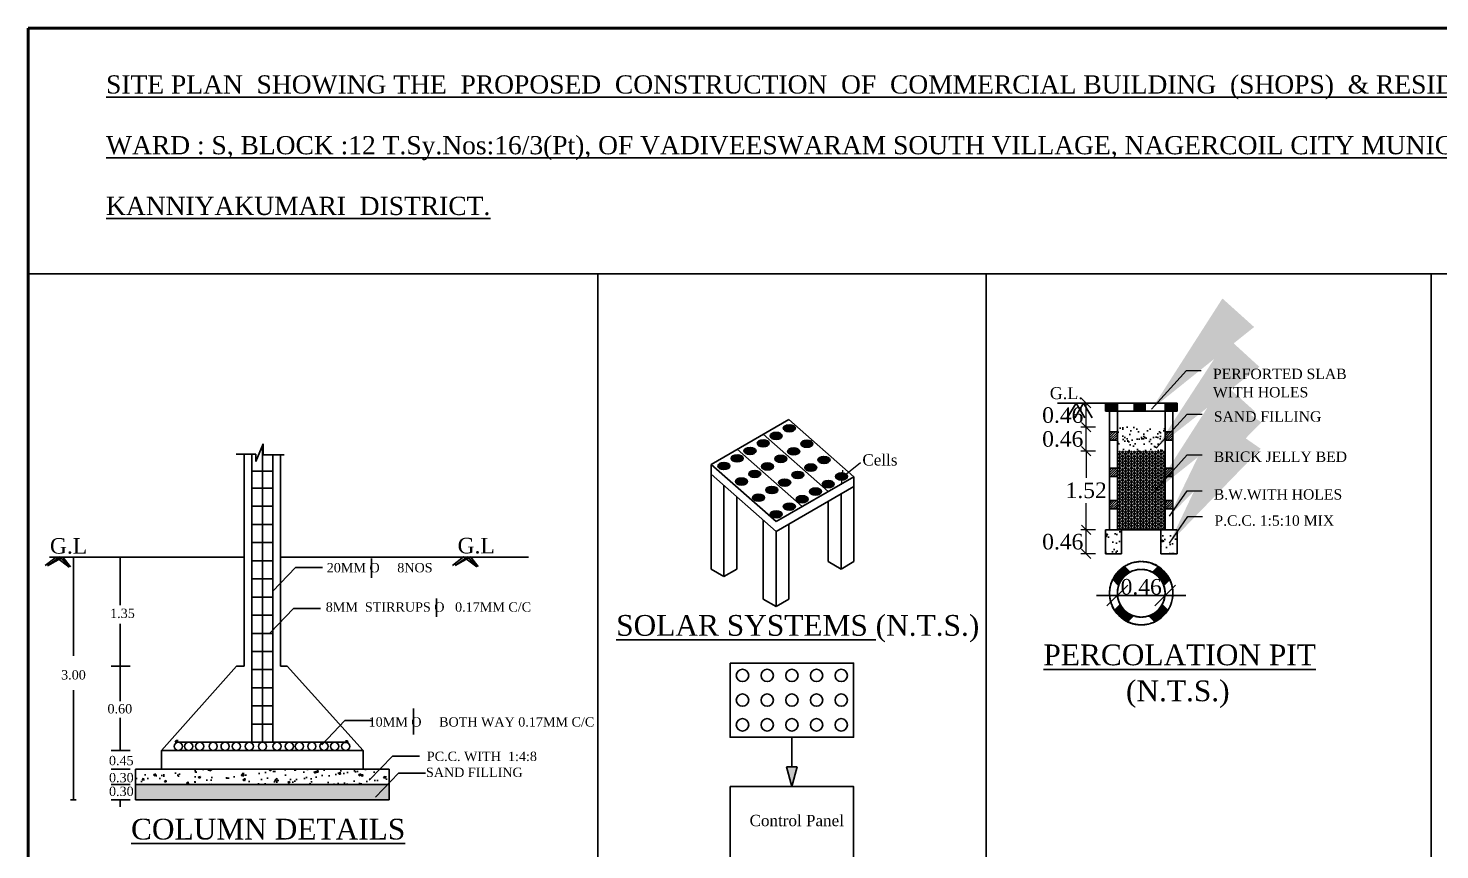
# Model space of a CAD drawing. Header units: metres. Extents: x 915 to 5569, y -1565 to 175.
# Drawn here: x 5509.4 to 5536.61, y -1417.32 to -1401.49 of the extents above; entities that cross this region are included whole.
import ezdxf

# ---------------------------------------------------------------- set-up
doc = ezdxf.new("R2010")
doc.units = ezdxf.units.M
doc.header["$MEASUREMENT"] = 0
doc.header["$PDMODE"] = 98
doc.styles.get("Standard").update_dxf_attribs({"font": 'times.ttf'})
doc.dimstyles.new('ISO-25', dxfattribs={"dimtxt": 2.5, "dimasz": 2.5, "dimexe": 1.25, "dimexo": 0.625, "dimtad": 1, "dimtxsty": 'Standard', "dimcen": 2.5, "dimadec": 0, "dimazin": 0, "dimtfac": 1, "dimtmove": 0, "dimatfit": 3, "dimfxl": 0, "dimarcsym": 0})
doc.dimstyles.new('STANDARD$0', dxfattribs={"dimtxt": 0.3, "dimasz": 0.18, "dimexe": 0.1, "dimexo": 0.1, "dimgap": 0.09, "dimtad": 0, "dimtih": 1, "dimtoh": 1, "dimzin": 1, "dimdsep": 46, "dimtxsty": 'Standard', "dimcen": 0.1, "dimadec": 3, "dimazin": 0, "dimtfac": 1, "dimtofl": 0, "dimtmove": 0, "dimatfit": 3, "dimfxl": 0, "dimtolj": 1, "dimtzin": 0, "dimarcsym": 0})
pattern_1 = [(30, (4728.412725, -1865.799565), (-0.0151139854, 0.0261781906), []), (120, (4728.412725, -1865.799565), (-0.0261781906, -0.0151139854), [])]
pattern_2 = [(45, (4905.094732, -1773.523768), (-0.0224506403, 0.0224506403), [])]

# ---------------------------------------------------------------- blocks, each defined once
blk = doc.blocks.new('_Oblique')
at = {"color": 0, "linetype": 'ByBlock', "lineweight": -2}
blk.add_line((-0.5, -0.5), (0.5, 0.5), dxfattribs=at)
blk = doc.blocks.new('*D3')
at = {"color": 0, "lineweight": -2}
for p, q in [((5529.975, -1408.718), (5529.695, -1408.718)), ((5529.795, -1409.179), (5529.795, -1408.718)), ((5529.975, -1409.179), (5529.695, -1409.179))]:
    blk.add_line(p, q, dxfattribs=at)
at = {"layer": 'Defpoints', "color": 0, "lineweight": 35}
for p in [(5529.795, -1408.718), (5530.166, -1408.718), (5530.585, -1409.179)]:
    blk.add_point(p, dxfattribs=at)
at = {"color": 0, "lineweight": -2, "xscale": 0.18, "yscale": 0.18, "zscale": 0.18}
for p, rotation in [((5529.795, -1408.718), 90), ((5529.795, -1409.179), 270)]:
    blk.add_blockref('_Oblique', p, dxfattribs=dict(at, rotation=rotation))
at = {"color": 0, "lineweight": 35, "insert": (5529.344, -1408.948), "char_height": 0.3, "attachment_point": 5}
blk.add_mtext('\\A1;0.46', dxfattribs=at)
blk = doc.blocks.new('*D4')
at = {"color": 0, "lineweight": -2}
for p, q in [((5529.975, -1409.179), (5529.695, -1409.179)), ((5529.795, -1409.638), (5529.795, -1409.179)), ((5529.975, -1409.638), (5529.695, -1409.638))]:
    blk.add_line(p, q, dxfattribs=at)
at = {"layer": 'Defpoints', "color": 0, "lineweight": 35}
for p in [(5529.795, -1409.179), (5530.585, -1409.179), (5530.424, -1409.638)]:
    blk.add_point(p, dxfattribs=at)
at = {"color": 0, "lineweight": -2, "xscale": 0.18, "yscale": 0.18, "zscale": 0.18}
for p, rotation in [((5529.795, -1409.179), 90), ((5529.795, -1409.638), 270)]:
    blk.add_blockref('_Oblique', p, dxfattribs=dict(at, rotation=rotation))
at = {"color": 0, "lineweight": 35, "insert": (5529.344, -1409.408), "char_height": 0.3, "attachment_point": 5}
blk.add_mtext('\\A1;0.46', dxfattribs=at)
blk = doc.blocks.new('*D5')
at = {"color": 0, "lineweight": -2}
for p, q in [((5529.975, -1411.158), (5529.695, -1411.158)), ((5529.795, -1411.618), (5529.795, -1411.158)), ((5529.975, -1411.618), (5529.695, -1411.618))]:
    blk.add_line(p, q, dxfattribs=at)
at = {"layer": 'Defpoints', "color": 0, "lineweight": 35}
for p in [(5529.795, -1411.158), (5530.166, -1411.158), (5530.166, -1411.618)]:
    blk.add_point(p, dxfattribs=at)
at = {"color": 0, "lineweight": -2, "xscale": 0.18, "yscale": 0.18, "zscale": 0.18}
for p, rotation in [((5529.795, -1411.158), 90), ((5529.795, -1411.618), 270)]:
    blk.add_blockref('_Oblique', p, dxfattribs=dict(at, rotation=rotation))
at = {"color": 0, "lineweight": 35, "insert": (5529.344, -1411.388), "char_height": 0.3, "attachment_point": 5}
blk.add_mtext('\\A1;0.46', dxfattribs=at)
blk = doc.blocks.new('*D6')
at = {"color": 0, "lineweight": -2}
for p, q in [((5529.975, -1409.638), (5529.695, -1409.638)), ((5529.795, -1409.638), (5529.795, -1410.155)), ((5529.795, -1411.158), (5529.795, -1410.641)), ((5529.975, -1411.158), (5529.695, -1411.158))]:
    blk.add_line(p, q, dxfattribs=at)
at = {"layer": 'Defpoints', "color": 0, "lineweight": 35}
for p in [(5529.795, -1409.638), (5530.424, -1409.638), (5530.166, -1411.158)]:
    blk.add_point(p, dxfattribs=at)
at = {"color": 0, "lineweight": -2, "xscale": 0.18, "yscale": 0.18, "zscale": 0.18}
for p, rotation in [((5529.795, -1409.638), 90), ((5529.795, -1411.158), 270)]:
    blk.add_blockref('_Oblique', p, dxfattribs=dict(at, rotation=rotation))
at = {"color": 0, "lineweight": 35, "insert": (5529.795, -1410.398), "char_height": 0.3, "attachment_point": 5}
blk.add_mtext('\\A1;1.52', dxfattribs=at)

msp = doc.modelspace()

# ---------------------------------------------------------------- hatches: boundary and pattern name
at = {"lineweight": 35}
h = msp.add_hatch(dxfattribs=at)
h.set_pattern_fill('ANSI31', color=256, scale=0.004, style=0)
h.set_pattern_definition([(45, (4905.094732, -1771.970445), (-0.00898025612, 0.00898025612), [])])
h.paths.add_polyline_path([(5530.39604, -1408.8679), (5530.39604, -1408.7179), (5530.24604, -1408.7179), (5530.16604, -1408.7179), (5530.16604, -1408.8679)])
h.paths.add_polyline_path([(5530.93062, -1408.8679), (5530.93062, -1408.7179), (5530.71816, -1408.7179), (5530.71816, -1408.8679)])
h.paths.add_polyline_path([(5531.54604, -1408.8679), (5531.54604, -1408.7179), (5531.31604, -1408.7179), (5531.31604, -1408.8679)])
h = msp.add_hatch(dxfattribs=at)
h.set_pattern_fill('NET', color=256, scale=0.009521, angle=30, style=0)
h.set_pattern_definition(pattern_1)
edge = h.paths.add_edge_path()
edge.add_ellipse((5523.06858, -1409.77924), major_axis=(-0.1166, 0), ratio=0.57735027, start_angle=0, end_angle=360)
edge = h.paths.add_edge_path()
edge.add_ellipse((5523.31593, -1409.63643), major_axis=(-0.1166, 0), ratio=0.57735027, start_angle=0, end_angle=360)
edge = h.paths.add_edge_path()
edge.add_ellipse((5523.5712, -1409.48905), major_axis=(-0.1166, 0), ratio=0.57735027, start_angle=0, end_angle=360)
edge = h.paths.add_edge_path()
edge.add_ellipse((5523.81855, -1409.34624), major_axis=(-0.1166, 0), ratio=0.57735027, start_angle=0, end_angle=360)
edge = h.paths.add_edge_path()
edge.add_ellipse((5524.07382, -1409.19887), major_axis=(-0.1166, 0), ratio=0.57735027, start_angle=0, end_angle=360)
edge = h.paths.add_edge_path()
edge.add_ellipse((5523.15136, -1410.22626), major_axis=(-0.1166, 0), ratio=0.57735027, start_angle=0, end_angle=360)
edge = h.paths.add_edge_path()
edge.add_ellipse((5523.40663, -1410.07888), major_axis=(-0.1166, 0), ratio=0.57735027, start_angle=0, end_angle=360)
edge = h.paths.add_edge_path()
edge.add_ellipse((5523.65398, -1409.93607), major_axis=(-0.1166, 0), ratio=0.57735027, start_angle=0, end_angle=360)
edge = h.paths.add_edge_path()
edge.add_ellipse((5523.90925, -1409.78869), major_axis=(-0.1166, 0), ratio=0.57735027, start_angle=0, end_angle=360)
edge = h.paths.add_edge_path()
edge.add_ellipse((5524.1566, -1409.64588), major_axis=(-0.1166, 0), ratio=0.57735027, start_angle=0, end_angle=360)
edge = h.paths.add_edge_path()
edge.add_ellipse((5524.41187, -1409.4985), major_axis=(-0.1166, 0), ratio=0.57735027, start_angle=0, end_angle=360)
edge = h.paths.add_edge_path()
edge.add_ellipse((5523.48117, -1410.53678), major_axis=(-0.1166, 0), ratio=0.57735027, start_angle=0, end_angle=360)
edge = h.paths.add_edge_path()
edge.add_ellipse((5523.73643, -1410.3894), major_axis=(-0.1166, 0), ratio=0.57735027, start_angle=0, end_angle=360)
edge = h.paths.add_edge_path()
edge.add_ellipse((5523.98379, -1410.24659), major_axis=(-0.1166, 0), ratio=0.57735027, start_angle=0, end_angle=360)
edge = h.paths.add_edge_path()
edge.add_ellipse((5524.23906, -1410.09921), major_axis=(-0.1166, 0), ratio=0.57735027, start_angle=0, end_angle=360)
edge = h.paths.add_edge_path()
edge.add_ellipse((5524.48641, -1409.9564), major_axis=(-0.1166, 0), ratio=0.57735027, start_angle=0, end_angle=360)
edge = h.paths.add_edge_path()
edge.add_ellipse((5524.74168, -1409.80902), major_axis=(-0.1166, 0), ratio=0.57735027, start_angle=0, end_angle=360)
edge = h.paths.add_edge_path()
edge.add_ellipse((5525.07973, -1410.12878), major_axis=(-0.1166, 0), ratio=0.57735027, start_angle=0, end_angle=360)
edge = h.paths.add_edge_path()
edge.add_ellipse((5524.82446, -1410.27616), major_axis=(-0.1166, 0), ratio=0.57735027, start_angle=0, end_angle=360)
edge = h.paths.add_edge_path()
edge.add_ellipse((5524.5771, -1410.41897), major_axis=(-0.1166, 0), ratio=0.57735027, start_angle=0, end_angle=360)
edge = h.paths.add_edge_path()
edge.add_ellipse((5524.32184, -1410.56635), major_axis=(-0.1166, 0), ratio=0.57735027, start_angle=0, end_angle=360)
edge = h.paths.add_edge_path()
edge.add_ellipse((5524.07448, -1410.70916), major_axis=(-0.1166, 0), ratio=0.57735027, start_angle=0, end_angle=360)
edge = h.paths.add_edge_path()
edge.add_ellipse((5523.81921, -1410.85654), major_axis=(-0.1166, 0), ratio=0.57735027, start_angle=0, end_angle=360)
h = msp.add_hatch(dxfattribs=at)
h.set_pattern_fill('ANSI31', color=256, scale=0.01, style=0)
h.set_pattern_definition(pattern_2)
h.paths.add_polyline_path([(5530.39604, -1410.1284), (5530.39604, -1409.9684), (5530.24604, -1409.9684), (5530.24604, -1410.1284)])
h.paths.add_polyline_path([(5530.24604, -1410.75464), (5530.39604, -1410.75464), (5530.39604, -1410.59464), (5530.24604, -1410.59464)])
h.paths.add_polyline_path([(5531.31604, -1410.75464), (5531.46604, -1410.75464), (5531.46604, -1410.59464), (5531.31604, -1410.59464)])
h.paths.add_polyline_path([(5531.31604, -1410.1284), (5531.46604, -1410.1284), (5531.46604, -1409.9684), (5531.31604, -1409.9684)])
h.paths.add_polyline_path([(5531.31604, -1409.43117), (5531.46604, -1409.43117), (5531.46604, -1409.27117), (5531.31604, -1409.27117)])
h = msp.add_hatch(dxfattribs=at)
h.set_pattern_fill('ANSI31', color=256, scale=0.01, style=0)
h.set_pattern_definition(pattern_2)
h.paths.add_polyline_path([(5530.39604, -1409.43117), (5530.39604, -1409.27117), (5530.24604, -1409.27117), (5530.24604, -1409.43117)])
h = msp.add_hatch(dxfattribs=at)
h.set_pattern_fill('AR-SAND', color=256, scale=0.004, style=0)
h.set_pattern_definition([(37.5, (4905.09473, -1773.52377), (-0.006400125, 0.195765295), [0, -0.154432, 0, -0.17272, 0, -0.1651]), (7.5, (4905.09473, -1773.52377), (0.17980931, 0.28673004), [0, -0.083312, 0, -0.139192, 0, -0.05334]), (327.5, (4904.96976, -1773.52377), (0.31639695, 0.000574874), [0, -0.0508, 0, -0.18288, 0, -0.23876]), (317.5, (4904.96976, -1773.52377), (0.30542258, 0.08917173), [0, -0.0254, 0, -0.119888, 0, -0.13716])])
h.paths.add_polyline_path([(5530.39604, -1409.17667), (5530.39604, -1409.6379), (5531.31604, -1409.6379), (5531.31604, -1409.17667)])
h = msp.add_hatch(dxfattribs=at)
h.set_pattern_fill('HEX', color=256, scale=0.006, style=0)
h.set_pattern_definition([(0, (4905.094732, -1773.52377), (0, 0.03299556), [0.01905, -0.0381]), (120, (4905.094732, -1773.52377), (-0.0285749932, -0.01649778), [0.01905, -0.0381]), (60, (4905.113782, -1773.52377), (-0.0285749932, 0.01649778), [0.01905, -0.0381])])
h.paths.add_polyline_path([(5531.31604, -1409.6379), (5530.39604, -1409.6379), (5530.39604, -1411.1579), (5530.47604, -1411.1579), (5531.23604, -1411.1579), (5531.31604, -1411.1579)])
h = msp.add_hatch(dxfattribs=at)
h.set_pattern_fill('NET', color=256, scale=0.009521, angle=30, style=0)
h.set_pattern_definition(pattern_1)
edge = h.paths.add_edge_path()
edge.add_ellipse((5522.81331, -1409.92662), major_axis=(-0.1166, 0), ratio=0.57735027, start_angle=0, end_angle=360)
h = msp.add_hatch(dxfattribs=at)
h.set_pattern_fill('AR-CONC', color=256, scale=0.002, style=0)
h.set_pattern_definition([(50, (4905.09473, -1773.52377), (0.36436934, -0.03187817), [0.0381, -0.4191]), (355, (4905.09473, -1773.52377), (-0.07048565, 0.38211329), [0.03048, -0.33528]), (100.451, (4905.1251, -1773.52642), (0.293885, 0.35023338), [0.03238, -0.35618]), (46.1842, (4905.09473, -1773.42217), (0.54215808, -0.08408466), [0.05715, -0.62865]), (96.6356, (4905.1399, -1773.4292), (0.47480847, 0.4948511), [0.04857, -0.53427]), (351.184, (4905.09473, -1773.42217), (0.4748092, 0.49485024), [0.04572, -0.50292]), (21, (4905.14553, -1773.44757), (0.30322976, -0.20453104), [0.0381, -0.4191]), (326, (4905.14553, -1773.44757), (0.12360406, 0.36837593), [0.03048, -0.33528]), (71.4514, (4905.1708, -1773.4646), (0.42683298, 0.16384572), [0.03238, -0.35618]), (37.5, (4905.09473, -1773.52377), (0.006177207, 0.169110078), [0, -0.331216, 0, -0.34036, 0, -0.33655]), (7.5, (4905.09473, -1773.52377), (0.133639325, 0.20036115), [0, -0.194056, 0, -0.323596, 0, -0.12827]), (327.5, (4904.98145, -1773.52377), (0.27118119, -0.011457488), [0, -0.127, 0, -0.39624, 0, -0.52578]), (317.5, (4904.93065, -1773.52377), (0.29625836, 0.05085298), [0, -0.1651, 0, -0.263144, 0, -0.37338])])
h.paths.add_polyline_path([(5530.47604, -1411.1579), (5530.16604, -1411.1579), (5530.16604, -1411.6179), (5530.47604, -1411.6179)])
h.paths.add_polyline_path([(5531.54604, -1411.1579), (5531.23604, -1411.1579), (5531.23604, -1411.6179), (5531.54604, -1411.6179)])
h = msp.add_hatch(dxfattribs=at)
h.set_pattern_fill('ANSI31', color=256, scale=0.004, style=0)
h.set_pattern_definition([(45, (4905.094732, -1771.568094), (-0.00898025612, 0.00898025612), [])])
h.paths.add_polyline_path([(5531.46604, -1412.37864, 0.58985929), (5530.53154, -1411.86211), (5530.64111, -1411.97194, -0.56493823), (5531.31604, -1412.37864, -1), (5530.39604, -1412.37864, -0.08285229), (5530.42095, -1412.2293), (5530.30627, -1412.11434, 0.11250202), (5530.24604, -1412.37864, 1)], flags=0)
h.paths.add_polyline_path([(5531.31604, -1412.37864, -1), (5530.39604, -1412.37864, -0.56493823), (5531.07097, -1411.97194), (5531.18054, -1411.86211, 0.58985929), (5530.24604, -1412.37864, 1), (5531.46604, -1412.37864, 0.11250202), (5531.40581, -1412.11434), (5531.29112, -1412.2293, -0.08285229)])
h.paths.add_polyline_path([(5531.31604, -1412.37864, -0.12273046), (5531.26224, -1412.59451), (5531.37181, -1412.70434, 0.14174783), (5531.46604, -1412.37864, 1), (5530.24604, -1412.37864, 0.55170452), (5531.11906, -1412.92902), (5531.00437, -1412.81407, -0.51399833), (5530.39604, -1412.37864, -1)], flags=16)
h.paths.add_polyline_path([(5531.46604, -1412.37864, 1), (5530.24604, -1412.37864, 0.14174783), (5530.34026, -1412.70434), (5530.44983, -1412.59451, -0.12273046), (5530.39604, -1412.37864, -1), (5531.31604, -1412.37864, -0.51399833), (5530.7077, -1412.81407), (5530.59301, -1412.92902, 0.55170452)], flags=0)
h = msp.add_hatch(dxfattribs=at)
h.set_pattern_fill('AR-CONC', color=256, scale=0.06, style=0)
h.set_pattern_definition([(50, (5447.3774, -1425.89856), (0.4303561, -0.0376513), [0.045, -0.495]), (355, (5447.3774, -1425.89856), (-0.0832508, 0.4513153), [0.036, -0.396]), (100.4514, (5447.41325, -1425.9017), (0.3471056, 0.4136637), [0.038244, -0.4206853]), (46.1842, (5447.3774, -1425.77856), (0.6403446, -0.0993114), [0.0675, -0.7425]), (96.6356, (5447.43075, -1425.78684), (0.5607976, 0.584471), [0.057366, -0.631028]), (351.1842, (5447.3774, -1425.77856), (0.560797, 0.584471), [0.054, -0.594]), (21, (5447.4374, -1425.80856), (0.3581442, -0.2415713), [0.045, -0.495]), (326, (5447.4374, -1425.80856), (0.1459892, 0.43509), [0.036, -0.396]), (71.4514, (5447.46723, -1425.8287), (0.5041336, 0.1935183), [0.038244, -0.4206853]), (37.5, (5447.37739, -1425.89856), (0.0072959, 0.1997363), [0, -0.3912, 0, -0.402, 0, -0.3975]), (7.5, (5447.37739, -1425.89856), (0.1578417, 0.236647), [0, -0.2292, 0, -0.3822, 0, -0.1515]), (327.5, (5447.24359, -1425.89856), (0.32029346, -0.01353292), [0, -0.15, 0, -0.468, 0, -0.621]), (317.5, (5447.1836, -1425.89856), (0.3499117, 0.060063), [0, -0.195, 0, -0.3108, 0, -0.441])])
h.paths.add_polyline_path([(5516.36194, -1415.76819), (5511.47197, -1415.76819), (5511.47197, -1416.06819), (5516.36194, -1416.06819)])
msp.add_hatch(color=256, dxfattribs=at).paths.add_polyline_path([(5524.22719, -1415.72585), (5524.01923, -1415.72585), (5524.12321, -1416.1054)])
h = msp.add_hatch(dxfattribs=at)
h.set_pattern_fill('AR-SAND', color=256, scale=0.06, style=0)
h.set_pattern_definition([(37.5, (5447.37739, -1425.89856), (-0.0037796, 0.11560943), [0, -0.0912, 0, -0.102, 0, -0.0975]), (7.5, (5447.37739, -1425.89856), (0.1061866, 0.16932876), [0, -0.0492, 0, -0.0822, 0, -0.0315]), (327.5, (5447.30359, -1425.89856), (0.18684851, 0.00033954), [0, -0.03, 0, -0.108, 0, -0.141]), (317.5, (5447.30359, -1425.89856), (0.1803676, 0.05266053), [0, -0.015, 0, -0.0708, 0, -0.081])])
h.paths.add_polyline_path([(5516.36194, -1416.06819), (5511.47197, -1416.06819), (5511.47197, -1416.36361), (5516.36194, -1416.36361)])

# ---------------------------------------------------------------- linework, layer by layer
for p, q in [((5509.40393, -1406.22359), (5568.40393, -1406.22359)), ((5530.24604, -1408.7179), (5529.241, -1408.7179)), ((5529.60015, -1408.7179), (5529.43216, -1409.00063)), ((5529.74352, -1408.7179), (5529.57553, -1409.00063)), ((5529.60015, -1408.7179), (5529.76814, -1409.00063)), ((5529.74352, -1408.7179), (5529.91151, -1409.00063)), ((5530.16604, -1408.8679), (5530.16604, -1408.7179)), ((5530.24604, -1408.7179), (5531.54604, -1408.7179)), ((5530.39604, -1408.8679), (5530.39604, -1408.7179)), ((5530.71816, -1408.7179), (5530.71816, -1408.8679)), ((5530.93062, -1408.7179), (5530.93062, -1408.8679)), ((5531.31604, -1408.8679), (5531.31604, -1408.7179)), ((5531.54604, -1408.8679), (5531.54604, -1408.7179)), ((5524.06657, -1409.02858), (5522.56596, -1409.89496)), ((5525.31982, -1410.13297), (5524.06657, -1409.02858)), ((5530.16604, -1408.8679), (5531.54604, -1408.8679)), ((5530.24604, -1411.1579), (5530.24604, -1408.8679)), ((5530.39604, -1411.1579), (5530.39604, -1408.8679)), ((5531.31604, -1411.1579), (5531.31604, -1408.8679)), ((5531.46604, -1411.1579), (5531.46604, -1408.8679)), ((5530.24604, -1409.27117), (5530.39604, -1409.27117)), ((5531.46604, -1409.27117), (5531.31604, -1409.27117)), ((5513.79406, -1409.83937), (5513.93037, -1409.49887)), ((5513.91695, -1415.25204), (5513.91695, -1409.53239)), ((5513.93037, -1409.49887), (5513.93037, -1409.70982)), ((5523.5712, -1409.31458), (5524.82446, -1410.41897)), ((5530.24604, -1409.43117), (5530.39604, -1409.43117)), ((5531.46604, -1409.43117), (5531.31604, -1409.43117)), ((5513.54353, -1409.69582), (5513.41184, -1409.69582)), ((5513.54353, -1409.69582), (5513.66524, -1409.69582)), ((5513.56695, -1413.78575), (5513.56695, -1409.69582)), ((5513.66524, -1409.69582), (5513.79406, -1409.69582)), ((5513.71695, -1415.25203), (5513.71695, -1409.69582)), ((5513.79406, -1409.69582), (5513.79406, -1409.83937)), ((5513.93037, -1409.70982), (5514.33764, -1409.70982)), ((5514.11695, -1415.25203), (5514.11695, -1409.70982)), ((5514.26695, -1413.78575), (5514.26695, -1409.70982)), ((5523.06858, -1409.60477), (5524.32184, -1410.70916)), ((5514.11119, -1410.02659), (5513.71119, -1410.02659)), ((5522.56596, -1410.08537), (5522.56596, -1409.89496)), ((5522.56596, -1409.89496), (5523.81921, -1410.99935)), ((5522.56596, -1410.08537), (5522.56596, -1411.91333)), ((5522.56596, -1410.08537), (5523.81921, -1411.18976)), ((5530.24604, -1409.9684), (5530.39604, -1409.9684)), ((5530.24604, -1410.1284), (5530.39604, -1410.1284)), ((5531.46604, -1409.9684), (5531.31604, -1409.9684)), ((5531.46604, -1410.1284), (5531.31604, -1410.1284)), ((5514.11695, -1410.35203), (5513.71695, -1410.35203)), ((5522.81331, -1410.30334), (5522.81331, -1412.05614)), ((5523.81921, -1410.99935), (5525.31982, -1410.13297)), ((5523.81921, -1411.18976), (5525.31982, -1410.32338)), ((5525.31982, -1410.13297), (5525.31982, -1410.32338)), ((5525.31982, -1410.32338), (5525.31982, -1411.77052)), ((5523.06067, -1410.52131), (5523.06067, -1411.91333)), ((5524.82512, -1410.609), (5524.82512, -1411.77052)), ((5525.07247, -1410.46619), (5525.07247, -1411.91333)), ((5530.24604, -1410.59464), (5530.39604, -1410.59464)), ((5531.46604, -1410.59464), (5531.31604, -1410.59464)), ((5514.11695, -1410.70203), (5513.71695, -1410.70203)), ((5530.24604, -1410.75464), (5530.39604, -1410.75464)), ((5531.46604, -1410.75464), (5531.31604, -1410.75464)), ((5514.11695, -1411.05203), (5513.71695, -1411.05203)), ((5523.57186, -1410.97179), (5523.57186, -1412.49409)), ((5523.81921, -1411.18976), (5523.81921, -1412.63689)), ((5524.06657, -1411.04695), (5524.06657, -1412.49409)), ((5530.16604, -1411.1579), (5530.16604, -1411.6179)), ((5530.16604, -1411.1579), (5530.47604, -1411.1579)), ((5530.47604, -1411.1579), (5531.23604, -1411.1579)), ((5530.47604, -1411.1579), (5530.47604, -1411.6179)), ((5531.23604, -1411.1579), (5531.23604, -1411.6179)), ((5531.23604, -1411.1579), (5531.54604, -1411.1579)), ((5531.54604, -1411.1579), (5531.54604, -1411.6179)), ((5514.11695, -1411.40203), (5513.71695, -1411.40203)), ((5509.93921, -1411.68136), (5509.7275, -1411.84675)), ((5510.01122, -1411.6794), (5509.77369, -1411.85059)), ((5509.77369, -1411.85059), (5510.07009, -1411.68136)), ((5510.77452, -1411.68279), (5509.81209, -1411.68279)), ((5510.19327, -1411.87367), (5509.93921, -1411.68136)), ((5510.00985, -1411.6794), (5510.19327, -1411.87367)), ((5510.21636, -1411.86982), (5510.01113, -1411.6794)), ((5510.07009, -1411.68136), (5510.21636, -1411.86982)), ((5510.27497, -1411.68279), (5510.27497, -1413.58342)), ((5511.63479, -1411.68279), (5510.77452, -1411.68279)), ((5511.17847, -1411.68279), (5511.17847, -1412.60944)), ((5511.63479, -1411.68279), (5513.56695, -1411.68279)), ((5514.11695, -1411.75203), (5513.71695, -1411.75203)), ((5514.26695, -1411.68279), (5516.92689, -1411.68279)), ((5516.02124, -1411.71031), (5516.02124, -1412.0795)), ((5516.92689, -1411.68279), (5519.04895, -1411.68279)), ((5517.79622, -1411.67668), (5517.58451, -1411.84207)), ((5517.86823, -1411.67473), (5517.6307, -1411.84592)), ((5517.6307, -1411.84592), (5517.9271, -1411.67668)), ((5518.05028, -1411.869), (5517.79622, -1411.67668)), ((5517.86686, -1411.67473), (5518.05028, -1411.869)), ((5518.07337, -1411.86515), (5517.86814, -1411.67473)), ((5517.9271, -1411.67668), (5518.07337, -1411.86515)), ((5530.16604, -1411.6179), (5530.47604, -1411.6179)), ((5531.23604, -1411.6179), (5531.54604, -1411.6179)), ((5514.11695, -1412.33622), (5514.55572, -1411.87991)), ((5514.55572, -1411.87991), (5515.07529, -1411.87991)), ((5522.56596, -1411.91333), (5522.81331, -1412.05614)), ((5522.81331, -1412.05614), (5523.06067, -1411.91333)), ((5525.07247, -1411.91333), (5524.82512, -1411.77052)), ((5525.07247, -1411.91333), (5525.31982, -1411.77052)), ((5530.64111, -1411.97194), (5530.53154, -1411.86211)), ((5531.07097, -1411.97194), (5531.18054, -1411.86211)), ((5514.11695, -1412.10203), (5513.71695, -1412.10203)), ((5530.42095, -1412.2293), (5530.30627, -1412.11434)), ((5531.29112, -1412.2293), (5531.40581, -1412.11434)), ((5514.11695, -1412.45203), (5513.71695, -1412.45203)), ((5517.27595, -1412.48323), (5517.27595, -1412.83653)), ((5523.57186, -1412.49409), (5523.81921, -1412.63689)), ((5523.81921, -1412.63689), (5524.06657, -1412.49409)), ((5530.39604, -1412.42295), (5529.99604, -1412.42295)), ((5530.39604, -1412.42295), (5531.31604, -1412.42295)), ((5531.31604, -1412.42295), (5531.71604, -1412.42295)), ((5514.11695, -1412.80203), (5513.71695, -1412.80203)), ((5514.06856, -1413.1399), (5514.5152, -1412.67539)), ((5514.5152, -1412.67539), (5515.03477, -1412.67539)), ((5530.34026, -1412.70434), (5530.44983, -1412.59451)), ((5530.59301, -1412.92902), (5530.7077, -1412.81407)), ((5531.11906, -1412.92902), (5531.00437, -1412.81407)), ((5531.37181, -1412.70434), (5531.26224, -1412.59451)), ((5511.17739, -1412.97135), (5511.17739, -1414.4592)), ((5514.11695, -1413.15203), (5513.71695, -1413.15203)), ((5514.11695, -1413.50203), (5513.71695, -1413.50203)), ((5511.00531, -1413.78575), (5511.36918, -1413.78575)), ((5513.41695, -1413.78575), (5511.97197, -1415.40998)), ((5513.41695, -1413.78575), (5513.56695, -1413.78575)), ((5514.11695, -1413.85203), (5513.71695, -1413.85203)), ((5514.26695, -1413.78575), (5514.39753, -1413.78575)), ((5514.39753, -1413.78575), (5515.86194, -1415.40998)), ((5514.11695, -1414.20203), (5513.71695, -1414.20203)), ((5510.27497, -1414.24483), (5510.27497, -1416.36361)), ((5514.11695, -1414.55203), (5513.71695, -1414.55203)), ((5516.83084, -1414.59813), (5516.83084, -1415.10398)), ((5511.17739, -1414.7809), (5511.17739, -1415.40998)), ((5514.11695, -1414.90203), (5513.71695, -1414.90203)), ((5515.06113, -1415.29811), (5515.50778, -1414.8336)), ((5515.50778, -1414.8336), (5516.02735, -1414.8336)), ((5512.23531, -1415.25203), (5512.25389, -1415.21801)), ((5515.51178, -1415.25203), (5512.23531, -1415.25203)), ((5512.25389, -1415.21801), (5512.29453, -1415.21801)), ((5515.51178, -1415.25203), (5515.51192, -1415.2529)), ((5515.51192, -1415.2529), (5515.56664, -1415.2529)), ((5515.55469, -1415.22141), (5515.51885, -1415.22141)), ((5515.56664, -1415.2529), (5515.55469, -1415.22141)), ((5524.12321, -1415.15337), (5524.12321, -1415.72585)), ((5511.36918, -1415.40998), (5511.00531, -1415.40998)), ((5511.97197, -1415.76819), (5511.97197, -1415.40998)), ((5515.86194, -1415.40998), (5511.97197, -1415.40998)), ((5513.91695, -1415.40998), (5513.91695, -1415.40997)), ((5515.86194, -1415.76819), (5515.86194, -1415.40998)), ((5515.97608, -1415.98294), (5516.42272, -1415.51844)), ((5516.42272, -1415.51844), (5516.94229, -1415.51844)), ((5511.36918, -1415.76819), (5511.00531, -1415.76819)), ((5511.47197, -1416.36361), (5511.47197, -1415.76819)), ((5516.36194, -1415.76819), (5511.47197, -1415.76819)), ((5516.36194, -1416.36361), (5516.36194, -1415.76819)), ((5524.12321, -1416.1054), (5524.01923, -1415.72585)), ((5524.01923, -1415.72585), (5524.22719, -1415.72585)), ((5524.22719, -1415.72585), (5524.12321, -1416.1054)), ((5511.36918, -1416.06819), (5511.00531, -1416.06819)), ((5516.36194, -1416.06819), (5511.47197, -1416.06819)), ((5516.09703, -1416.31097), (5516.54367, -1415.84647)), ((5516.54367, -1415.84647), (5517.06324, -1415.84647)), ((5510.21647, -1416.36361), (5510.3283, -1416.36361)), ((5511.36918, -1416.36361), (5511.00531, -1416.36361)), ((5511.17739, -1416.36361), (5511.17739, -1416.49723)), ((5516.36194, -1416.36361), (5511.47197, -1416.36361))]:
    msp.add_line(p, q, dxfattribs=at)
at = {"linetype": 'ByBlock', "lineweight": 35}
for p, q in [((5520.38216, -1406.22359), (5520.38216, -1437.42351)), ((5527.86988, -1429.64745), (5527.86988, -1406.22359)), ((5536.44627, -1406.22359), (5536.44627, -1437.42351))]:
    msp.add_line(p, q, dxfattribs=at)
at = {"lineweight": 106}
msp.add_lwpolyline([(5509.40393, -1401.4892), (5568.40393, -1401.4892), (5568.40393, -1437.42351), (5509.40393, -1437.42351)], close=True, dxfattribs=at)
at = {"lineweight": 35}
for points in [[(5522.93313, -1413.72524), (5525.31329, -1413.72524), (5525.31329, -1415.15337), (5522.93313, -1415.15337)], [(5522.93313, -1416.1054), (5525.31329, -1416.1054), (5525.31329, -1417.53352), (5522.93313, -1417.53352)]]:
    msp.add_lwpolyline(points, close=True, dxfattribs=at)
for centre, radius in [((5530.85604, -1412.37864), 0.61), ((5530.85604, -1412.37864), 0.46), ((5523.17114, -1413.96326), 0.11901), ((5523.64717, -1413.96326), 0.11901), ((5524.1232, -1413.96326), 0.11901), ((5524.59924, -1413.96326), 0.11901), ((5525.07527, -1413.96326), 0.11901), ((5523.17114, -1414.43929), 0.11901), ((5523.64717, -1414.43929), 0.11901), ((5524.1232, -1414.43929), 0.11901), ((5524.59924, -1414.43929), 0.11901), ((5525.07527, -1414.43929), 0.11901), ((5523.17114, -1414.91532), 0.11901), ((5523.64717, -1414.91532), 0.11901), ((5524.1232, -1414.91532), 0.11901), ((5524.59924, -1414.91532), 0.11901), ((5525.07527, -1414.91532), 0.11901), ((5512.29725, -1415.331), 0.07898), ((5512.4962, -1415.331), 0.07898), ((5512.70951, -1415.331), 0.07898), ((5512.96806, -1415.331), 0.07898), ((5513.19865, -1415.331), 0.07898), ((5513.41532, -1415.331), 0.07898), ((5513.66578, -1415.331), 0.07898), ((5513.91842, -1415.331), 0.07898), ((5514.19787, -1415.331), 0.07898), ((5514.43545, -1415.331), 0.07898), ((5514.62994, -1415.331), 0.07898), ((5514.87012, -1415.331), 0.07898), ((5515.10472, -1415.331), 0.07898), ((5515.31139, -1415.331), 0.07898), ((5515.52364, -1415.331), 0.07898)]:
    msp.add_circle(centre, radius, dxfattribs=at)
for centre in [(5523.81855, -1409.34624), (5524.07382, -1409.19887), (5523.31593, -1409.63643), (5523.5712, -1409.48905), (5524.1566, -1409.64588), (5524.41187, -1409.4985), (5523.06858, -1409.77924), (5523.90925, -1409.78869), (5524.74168, -1409.80902), (5522.81331, -1409.92662), (5523.40663, -1410.07888), (5523.65398, -1409.93607), (5524.23906, -1410.09921), (5524.48641, -1409.9564), (5525.07973, -1410.12878), (5523.15136, -1410.22626), (5523.73643, -1410.3894), (5523.98379, -1410.24659), (5524.5771, -1410.41897), (5524.82446, -1410.27616), (5523.48117, -1410.53678), (5524.07448, -1410.70916), (5524.32184, -1410.56635), (5523.81921, -1410.85654)]:
    msp.add_ellipse(centre, major_axis=(-0.1166, 0), ratio=0.57735027, dxfattribs=at)

# ---------------------------------------------------------------- block references
at = {"lineweight": 35, "xscale": 0.4000000000005457, "yscale": 0.4000000000005457, "zscale": 0.4000000000005457}
msp.add_blockref('_Oblique', (5530.39604, -1412.42295), dxfattribs=at)
at = {"lineweight": 35, "xscale": 0.4000000000005457, "yscale": 0.4000000000005457, "zscale": 0.4000000000005457, "rotation": 180}
msp.add_blockref('_Oblique', (5531.31604, -1412.42295), dxfattribs=at)

# ---------------------------------------------------------------- texts
at = {"lineweight": 35}
for s, height, p in [('PERFORTED SLAB', 0.2, (5532.23936, -1408.25134)), ('G.L.', 0.23, (5529.09389, -1408.63755)), ('WITH HOLES', 0.2, (5532.23936, -1408.60417)), ('SAND FILLING', 0.2, (5532.25542, -1409.07252)), ('Cells', 0.217784, (5525.48223, -1409.91813)), ('BRICK JELLY BED', 0.2, (5532.25542, -1409.84729)), ('B.W.WITH HOLES', 0.2, (5532.25542, -1410.57402)), ('P.C.C. 1:5:10 MIX', 0.2, (5532.26709, -1411.07793)), ('G.L', 0.3, (5509.8225, -1411.61593)), ('G.L', 0.3, (5517.67951, -1411.61126)), ('20MM O     8NOS', 0.18, (5515.15774, -1411.97647)), (' 8MM  STIRRUPS O   0.17MM C/C', 0.18, (5515.07031, -1412.73425)), ('1.35', 0.18, (5510.98227, -1412.85619)), ('%%USOLAR SYSTEMS %%U(N.T.S.)', 0.4, (5520.73574, -1413.19881)), ('%%UPERCOLATION PIT', 0.4, (5528.97052, -1413.76701)), ('3.00', 0.18, (5510.03788, -1414.04171)), ('0.60', 0.18, (5510.93204, -1414.69582)), ('10MM O     BOTH WAY 0.17MM C/C', 0.18, (5515.96428, -1414.9492)), ('0.45', 0.18, (5510.95976, -1415.69375)), ('PC.C. WITH  1:4:8', 0.18, (5517.08742, -1415.61254)), ('0.30', 0.18, (5510.96074, -1416.02321)), ('SAND FILLING', 0.18, (5517.06998, -1415.92044)), ('0.30', 0.18, (5510.96074, -1416.28683)), ('Control Panel', 0.217784, (5523.3077, -1416.8686)), ('%%UCOLUMN DETAILS', 0.4, (5511.38497, -1417.12551))]:
    msp.add_text(s, height=height, dxfattribs=at).set_placement(p)
at = {"lineweight": 35, "attachment_point": 1}
for s, insert, char_height, width in [('{\\LSITE PLAN  SHOWING THE  PROPOSED  CONSTRUCTION  OF  COMMERCIAL BUILDING  (SHOPS)  & RESIDENTAL  BUILDING BEARING  AT  VELLADICHIVILAI , IN \\P\\PWARD : S, BLOCK :12 T.Sy.Nos:16/3(Pt), OF VADIVEESWARAM SOUTH VILLAGE, NAGERCOIL CITY MUNICIPAL CORPORATION.AGASTEESWARAM  TALUK, \\P\\PKANNIYAKUMARI  DISTRICT.}', (5510.90368, -1402.39716), 0.35100727, 50.8747887), ('(N.T.S.)', (5530.56263, -1414.06), 0.4, 1.9988609)]:
    msp.add_mtext(s, dxfattribs=dict(at, insert=insert, char_height=char_height, width=width))
at = {"lineweight": 35, "insert": (5530.85604, -1412.25795), "char_height": 0.3, "attachment_point": 5}
msp.add_mtext('0.46', dxfattribs=at)

# ---------------------------------------------------------------- dimensions: what is measured, and where the dimension line sits
at = {"lineweight": 35}
for base, p1, p2, picture, middle in [((5529.79525, -1408.7179), (5530.58479, -1409.17859), (5530.16604, -1408.7179), '*D3', (5529.34419, -1408.94825)), ((5529.79525, -1409.17859), (5530.42363, -1409.6379), (5530.58479, -1409.17859), '*D4', (5529.34419, -1409.40825)), ((5529.79525, -1409.6379), (5530.16604, -1411.1579), (5530.42363, -1409.6379), '*D6', (5529.79525, -1410.3979)), ((5529.79525, -1411.1579), (5530.16604, -1411.6179), (5530.16604, -1411.1579), '*D5', (5529.34419, -1411.3879))]:
    dim = msp.add_linear_dim(base=base, p1=p1, p2=p2, angle=90, dimstyle='STANDARD$0', override={"dimblk": 'Oblique', "dimtmove": 2, "dimldrblk": 'Oblique', "dimfxl": 0.18}, dxfattribs=at)
    dim.commit()
    dim.dimension.update_dxf_attribs({"geometry": picture, "text_midpoint": middle})

# ---------------------------------------------------------------- leaders
for points, override in [([(5531.05475, -1408.83146), (5531.72656, -1408.0849), (5532.01209, -1408.0849)], {"dimexe": 0.12, "dimexo": 0.12, "dimgap": 0.12}), ([(5531.1422, -1409.58207), (5531.74263, -1408.92565), (5532.02815, -1408.92565)], {"dimexe": 0.12, "dimexo": 0.12, "dimgap": 0.12}), ([(5531.07081, -1410.4588), (5531.74263, -1409.71224), (5532.02815, -1409.71224)], {"dimexe": 0.12, "dimexo": 0.12, "dimgap": 0.12}), ([(5531.39832, -1410.89499), (5531.74263, -1410.40492), (5532.02815, -1410.40492)], {"dimexe": 0.12, "dimexo": 0.12, "dimgap": 0.12}), ([(5531.39832, -1411.41507), (5531.7543, -1410.90168), (5532.03982, -1410.90168)], {"dimexe": 0.12, "dimexo": 0.12, "dimgap": 0.12}), ([(5525.08645, -1410.15047), (5525.44348, -1409.86104)], {"dimtxt": 0.23, "dimasz": 0.2, "dimexe": 0.1, "dimexo": 0.1, "dimgap": 0.1, "dimtad": 0, "dimtoh": 1, "dimlfac": 0.5, "dimzin": 1, "dimdsep": 46, "dimse1": 1, "dimse2": 1, "dimclrd": 8, "dimtix": 1, "dimldrblk": 'Oblique'})]:
    msp.add_leader(points, dimstyle='ISO-25', override=override, dxfattribs=at)

doc.saveas('drawing.dxf')
